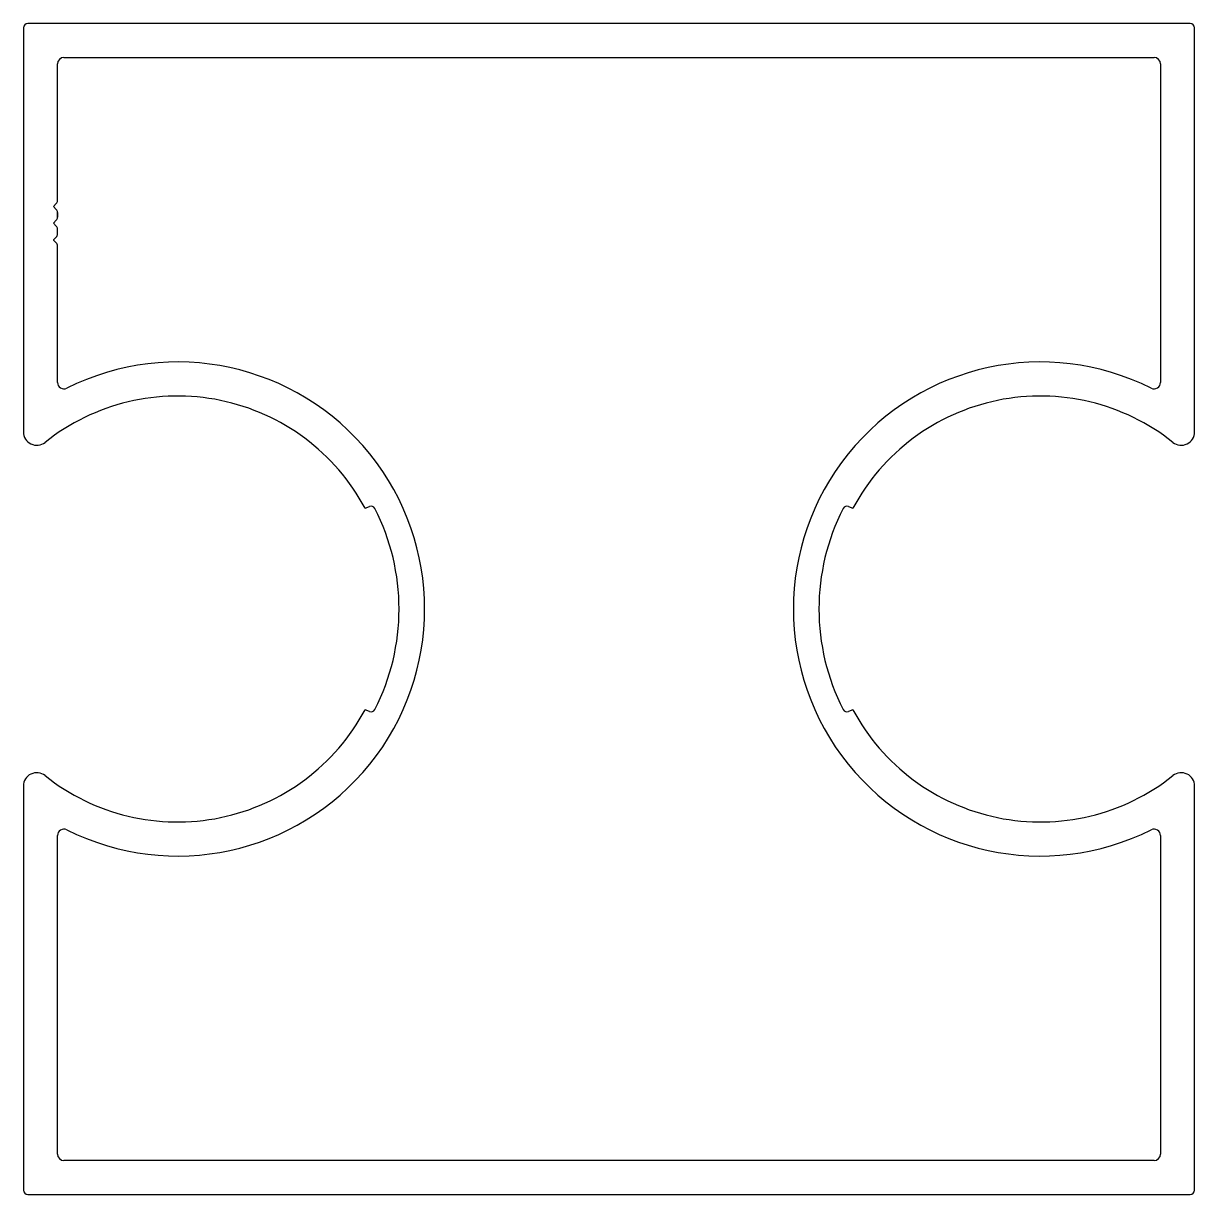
# Model space of a CAD drawing. Header units: inches. Extents: x -33.3 to 36.6, y 0 to 69.9.
import ezdxf

# ---------------------------------------------------------------- set-up
doc = ezdxf.new("R2010")
doc.units = ezdxf.units.IN
doc.header["$MEASUREMENT"] = 0

msp = doc.modelspace()

# ---------------------------------------------------------------- linework, layer by layer
at = {"color": 7}
for p, q in [((1.644, 69.879), (-33.027, 69.879)), ((36.315, 69.879), (1.644, 69.879)), ((-33.281, 69.625), (-33.281, 45.514)), ((36.569, 45.514), (36.569, 69.625)), ((-12.898, 40.963), (-12.641, 41.069)), ((15.929, 41.069), (16.185, 40.963)), ((-12.641, 28.839), (-12.898, 28.945)), ((16.185, 28.945), (15.929, 28.839)), ((-33.281, 24.395), (-33.281, 0.283)), ((36.569, 0.283), (36.569, 24.395)), ((-33.027, 0.029), (1.644, 0.029)), ((1.644, 0.029), (36.315, 0.029))]:
    msp.add_line(p, q, dxfattribs=at)
at = {"color": 7, "linetype": 'Continuous'}
for p, q in [((-30.868, 67.847), (1.644, 67.847)), ((1.644, 67.847), (34.156, 67.847)), ((-31.249, 59.317), (-31.249, 67.466)), ((34.537, 67.466), (34.537, 48.46)), ((-31.494, 58.969), (-31.322, 59.14)), ((-31.322, 58.786), (-31.494, 58.957)), ((-31.249, 59.317), (-31.249, 59.317)), ((-31.494, 57.969), (-31.322, 58.14)), ((-31.249, 58.317), (-31.249, 58.609)), ((-31.249, 58.609), (-31.249, 58.317)), ((-31.249, 58.317), (-31.249, 58.609)), ((-31.249, 58.609), (-31.249, 58.317)), ((-31.249, 58.317), (-31.249, 58.609)), ((-31.322, 57.786), (-31.494, 57.957)), ((-31.249, 57.317), (-31.249, 57.61)), ((-31.494, 56.969), (-31.322, 57.14)), ((-31.322, 56.786), (-31.494, 56.957)), ((-31.249, 48.46), (-31.249, 56.61)), ((-31.249, 2.442), (-31.249, 21.448)), ((34.537, 21.448), (34.537, 2.442)), ((1.644, 2.061), (-30.868, 2.061)), ((34.156, 2.061), (1.644, 2.061))]:
    msp.add_line(p, q, dxfattribs=at)
at = {"color": 7}
for centre, radius, start, end in [((-33.027, 69.625), 0.254, 90, 180), ((36.315, 69.625), 0.254, 0, 90), ((-24.086, 34.954), 12.7, 28.23917, 128.50619), ((27.374, 34.954), 12.7, 51.49381, 151.76083), ((-32.487, 45.514), 0.794, 180, 308.50619), ((35.775, 45.514), 0.794, 231.49381, 0), ((-12.544, 40.835), 0.254, 26.99841, 112.5), ((-24.086, 34.954), 13.208, 333.00159, 26.99841), ((27.374, 34.954), 13.208, 153.00159, 206.99841), ((15.832, 40.835), 0.254, 67.5, 153.00159), ((-24.086, 34.954), 12.7, 231.49381, 331.76083), ((-12.544, 29.073), 0.254, 247.5, 333.00159), ((15.832, 29.073), 0.254, 206.99841, 292.5), ((27.374, 34.954), 12.7, 208.23917, 308.50619), ((-32.487, 24.395), 0.794, 51.49381, 180), ((35.775, 24.395), 0.794, 360, 128.50619), ((-33.027, 0.283), 0.254, 180, 270), ((36.315, 0.283), 0.254, 270, 0)]:
    msp.add_arc(centre, radius, start, end, dxfattribs=at)
at = {"color": 7, "linetype": 'Continuous'}
for centre, radius, start, end in [((-30.868, 67.466), 0.381, 90, 180), ((34.156, 67.466), 0.381, 360, 90), ((-31.488, 58.963), 0.008, 135, 225), ((-31.499, 59.317), 0.25, 315, 360), ((-31.499, 58.609), 0.25, 0, 45), ((-31.499, 58.317), 0.25, 315, 0), ((-31.488, 57.963), 0.008, 135, 225), ((-31.499, 57.61), 0.25, 360, 45), ((-31.499, 57.317), 0.25, 315, 360), ((-31.488, 56.963), 0.008, 135, 225), ((-31.499, 56.61), 0.25, 0, 45), ((-24.086, 34.954), 14.732, 243.33653, 116.66347), ((27.374, 34.954), 14.732, 63.33653, 296.66347), ((-30.868, 48.46), 0.381, 180, 296.66347), ((34.156, 48.46), 0.381, 243.33653, 360), ((-30.868, 21.448), 0.381, 63.33653, 180), ((34.156, 21.448), 0.381, 360, 116.66347), ((-30.868, 2.442), 0.381, 180, 270), ((34.156, 2.442), 0.381, 270, 0)]:
    msp.add_arc(centre, radius, start, end, dxfattribs=at)

doc.saveas('drawing.dxf')
